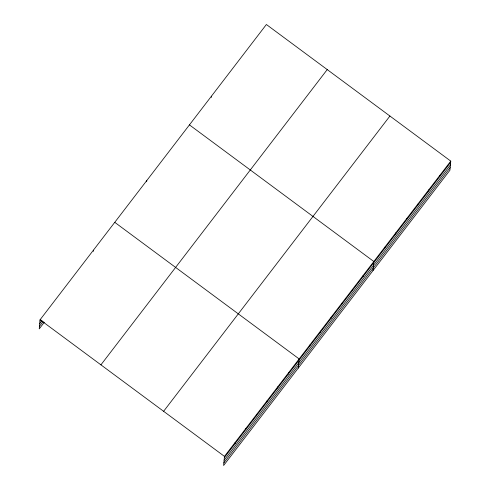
<?xml version="1.0" encoding="UTF-8"?>
<svg xmlns="http://www.w3.org/2000/svg" width="490" height="490" viewBox="0 0 490 490"><rect width="100%" height="100%" fill="white"/><g stroke="black" fill="none" stroke-linecap="round" stroke-linejoin="round"><path stroke-width="0.73" d="M450.769 161.118L224.463 456.386L223.618 465.5L449.924 170.232L450.769 161.118L266.382 24.5L40.076 319.768L39.231 328.882L44.333 322.23M93.308 251.37L93.419 250.17M146.651 181.766L146.761 180.571M211.313 97.406L211.423 96.205M235.022 443.664L235.133 442.464M245.686 429.742L245.802 428.542M256.356 415.82L256.466 414.626M267.026 401.904L267.136 400.704M277.695 387.982L277.805 386.788M288.365 374.066L288.475 372.865M298.3 368.063L299.145 358.943L114.758 222.331M309.698 346.222L309.815 345.027M320.368 332.306L320.478 331.105M331.038 318.384L331.148 317.183M341.708 304.462L341.818 303.267M352.377 290.546L352.488 289.345M363.047 276.623L363.157 275.429M372.982 270.621L373.827 261.507L189.44 124.889M384.705 248.363L384.815 247.168M395.7 234.024L395.81 232.824M406.688 219.679L406.804 218.485M417.682 205.341L417.792 204.14M428.677 190.996L428.787 189.802M439.665 176.657L439.775 175.457M39.966 320.968L40.891 319.756M39.721 323.578L42.042 320.552M39.476 326.273L43.181 321.428M100.922 364.854L327.228 69.586M163.617 411.3L389.924 116.032M224.353 457.58L450.659 162.312M224.108 460.196L450.414 164.928M223.857 462.885L450.169 167.617M40.076 319.768L224.463 456.386"/></g></svg>
